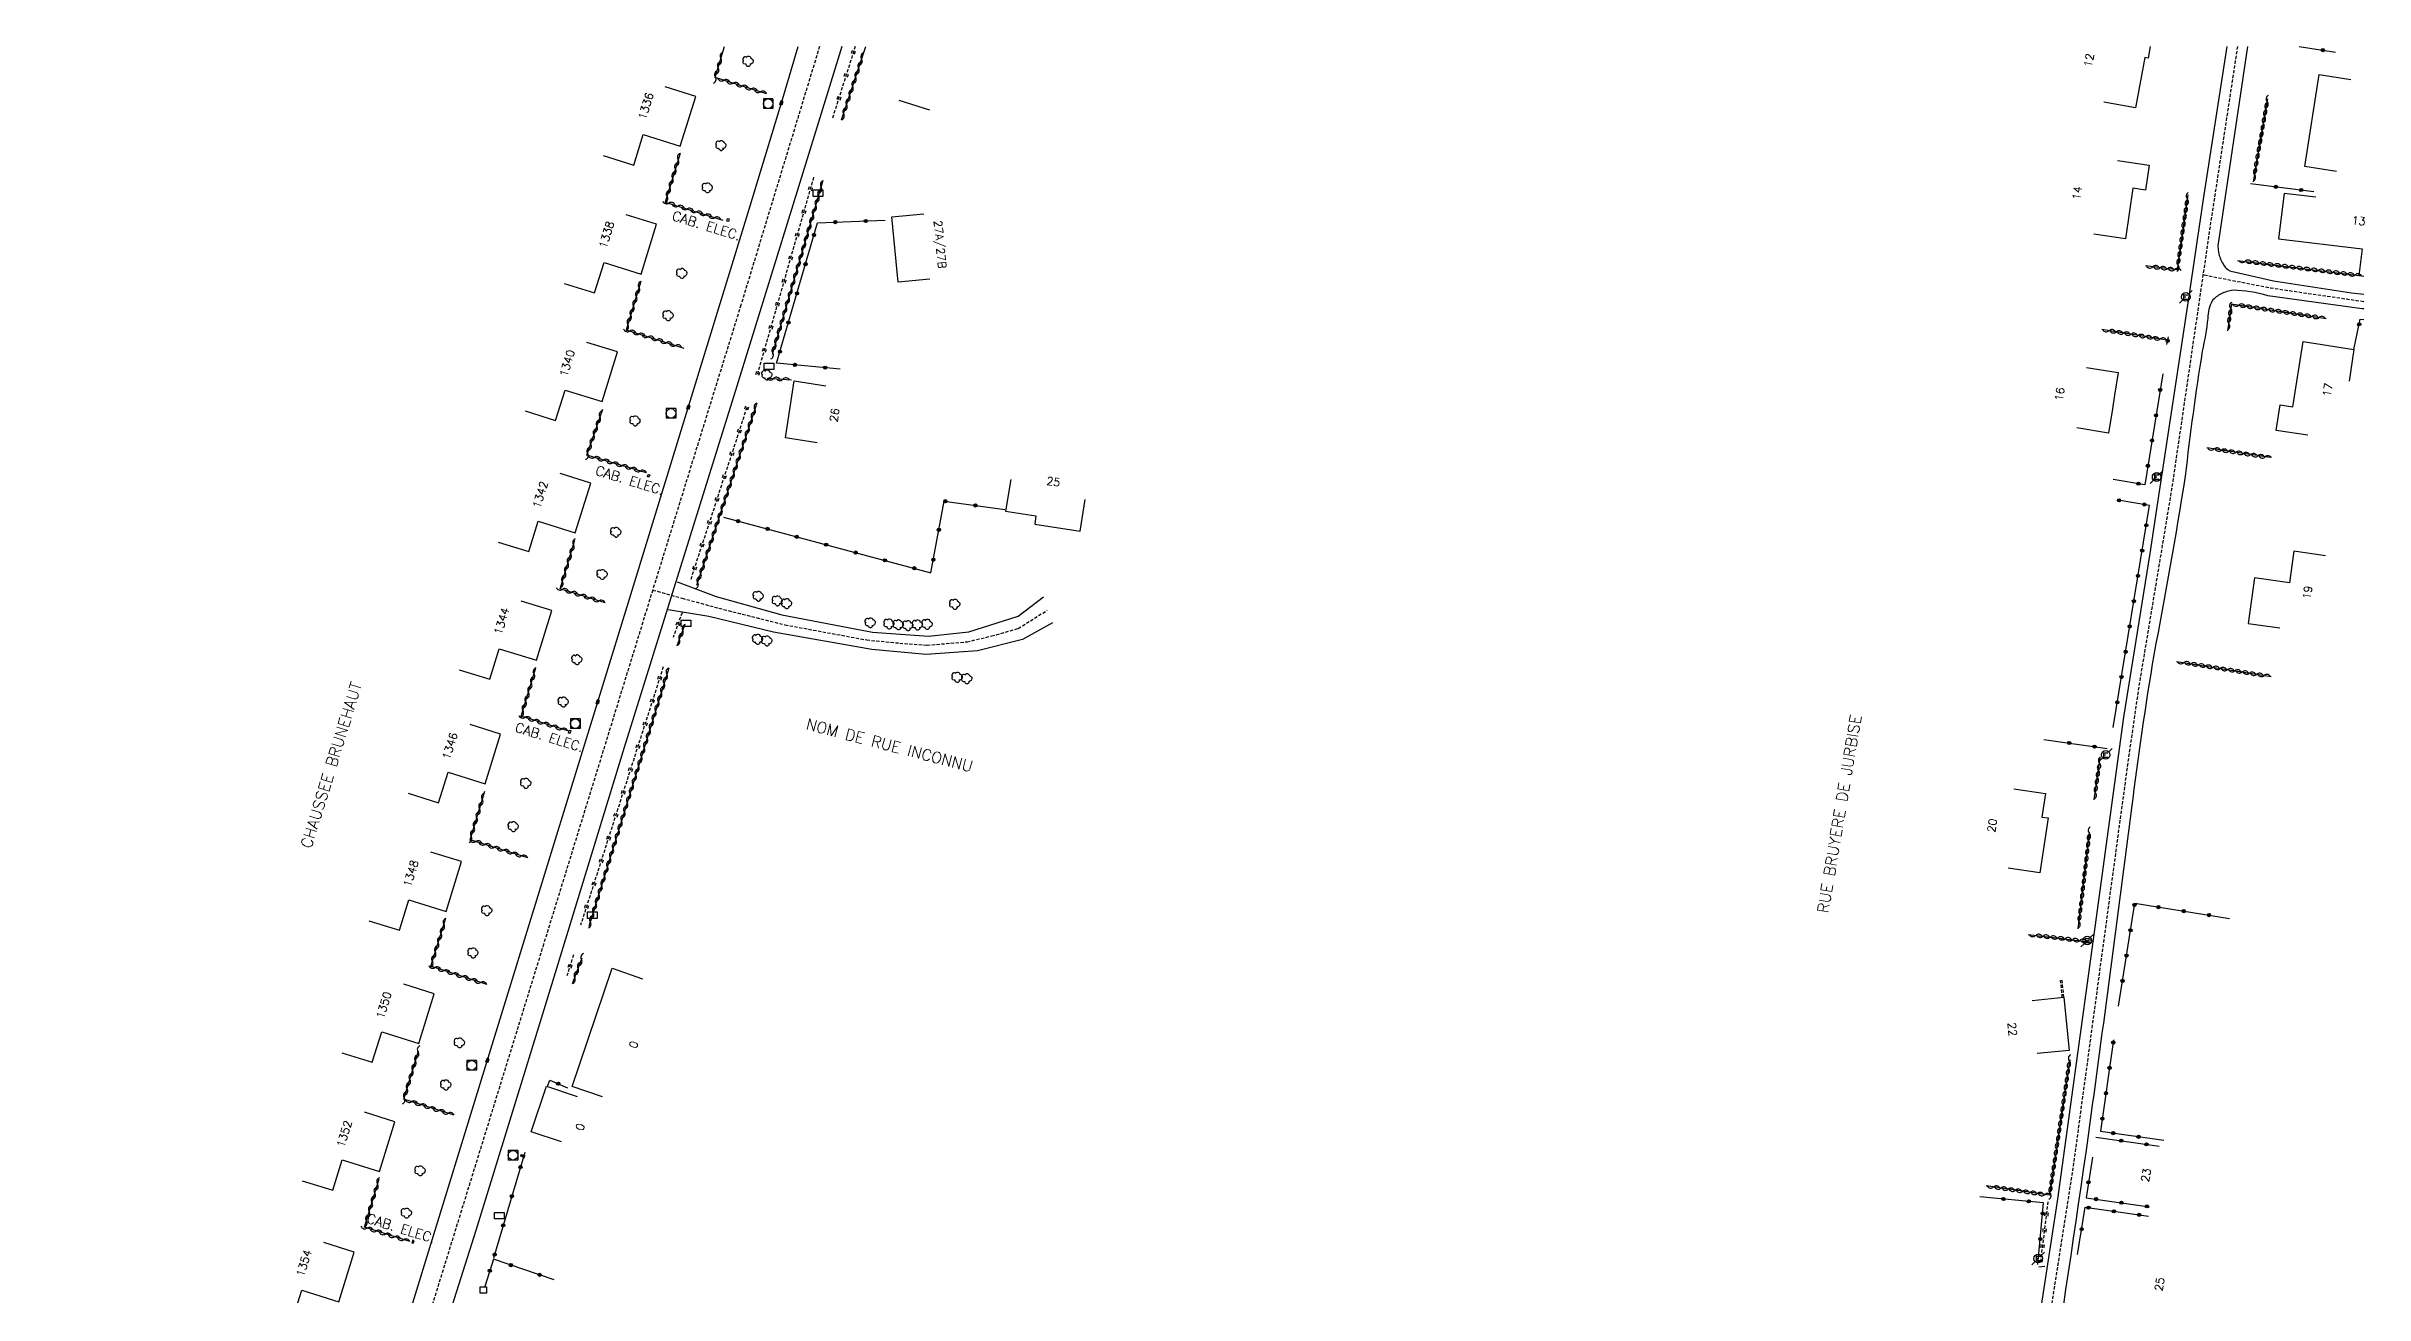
# Model space of a CAD drawing. Header units: millimetres. Extents: x 120176 to 121000, y 132000 to 133000.
# Drawn here: x 120638 to 121000.1, y 132805.1 to 133000 of the extents above; entities that cross this region are included whole.
import ezdxf
from ezdxf.enums import TextEntityAlignment as Align

# ---------------------------------------------------------------- set-up
doc = ezdxf.new("R2010")
doc.units = ezdxf.units.MM
doc.linetypes.add('DASHED', pattern=[0.75, 0.5, -0.25])
doc.layers.get('0').update_dxf_attribs({"linetype": 'CONTINUOUS'})
for name, color, linetype in [('W0001', 6, 'DASHED'), ('W0008', 7, 'CONTINUOUS'), ('W0100', 7, 'CONTINUOUS'), ('W0112', 1, 'DASHED'), ('W0220', 5, 'DASHED'), ('W0300', 7, 'CONTINUOUS'), ('W0310', 3, 'CONTINUOUS'), ('W0322', 7, 'CONTINUOUS'), ('W0400', 7, 'CONTINUOUS'), ('W0420', 7, 'CONTINUOUS'), ('W0471', 7, 'CONTINUOUS'), ('W0984', 7, 'CONTINUOUS'), ('W0989', 7, 'CONTINUOUS'), ('W0991', 7, 'CONTINUOUS'), ('W1471', 7, 'CONTINUOUS')]:
    doc.layers.add(name, color=color, linetype=linetype)
doc.styles.get("Standard").update_dxf_attribs({"font": 'romans.shx', "width": 0.85})

# ---------------------------------------------------------------- blocks, each defined once
blk = doc.blocks.new('t310o')
at = {"color": 0, "linetype": 'Continuous'}
for centre, start, end in [((-0.5, 0.38), 216.8699, 323.1304), ((0.5, -0.37), 36.8699, 143.1303)]:
    blk.add_arc(centre, 0.625, start, end, dxfattribs=at)
blk = doc.blocks.new('t220o')
at = {"color": 0, "linetype": 'Continuous'}
for p, q in [((-0.25, 0.25), (0.25, 0.25)), ((-0.25, -0.25), (0.25, -0.25))]:
    blk.add_line(p, q, dxfattribs=at)
blk = doc.blocks.new('t322o')
at = {"color": 0, "linetype": 'Continuous'}
for radius in [0.25, 0.15]:
    blk.add_circle((0, 0), radius, dxfattribs=at)
blk = doc.blocks.new('T300')
for p, q in [((-0.8, 0.51), (-0.86, 0.34)), ((-0.86, 0.34), (-0.86, 0.17)), ((-0.86, 0.17), (-0.74, 0.06)), ((-0.69, 0.63), (-0.8, 0.51)), ((-0.8, -0.06), (-0.74, 0.06)), ((-0.74, 0.06), (-0.69, 0.11)), ((-0.57, 0.69), (-0.69, 0.63)), ((-0.46, 0.69), (-0.57, 0.69)), ((-0.29, 0.63), (-0.46, 0.69)), ((-0.29, 0.63), (-0.17, 0.74)), ((-0.23, 0.57), (-0.29, 0.63)), ((-0.17, 0.74), (-0.06, 0.8)), ((-0.06, 0.8), (0.06, 0.8)), ((0.06, 0.8), (0.23, 0.74)), ((0.23, 0.74), (0.34, 0.63)), ((0.34, 0.63), (0.4, 0.51)), ((0.46, 0.46), (0.34, 0.46)), ((0.4, 0.51), (0.4, 0.46)), ((0.57, 0.4), (0.46, 0.46)), ((0.57, 0.4), (0.69, 0.29)), ((0.69, 0.29), (0.74, 0.17)), ((0.74, 0.06), (0.69, -0.17)), ((0.74, 0.17), (0.74, 0.06)), ((-0.8, -0.17), (-0.8, -0.06)), ((-0.8, -0.23), (-0.8, -0.17)), ((-0.74, -0.34), (-0.8, -0.23)), ((-0.69, -0.4), (-0.74, -0.34)), ((-0.51, -0.46), (-0.69, -0.4)), ((-0.4, -0.46), (-0.51, -0.46)), ((-0.4, -0.46), (-0.34, -0.46)), ((-0.34, -0.46), (-0.34, -0.4)), ((-0.34, -0.51), (-0.34, -0.46)), ((-0.29, -0.63), (-0.34, -0.51)), ((-0.17, -0.74), (-0.29, -0.63)), ((-0.06, -0.8), (-0.17, -0.74)), ((0.06, -0.8), (-0.06, -0.8)), ((0.17, -0.74), (0.06, -0.8)), ((0.23, -0.69), (0.17, -0.74)), ((0.29, -0.46), (0.23, -0.46)), ((0.29, -0.63), (0.23, -0.69)), ((0.46, -0.4), (0.29, -0.46)), ((0.34, -0.51), (0.29, -0.63)), ((0.34, -0.51), (0.34, -0.46)), ((0.57, -0.34), (0.46, -0.4)), ((0.63, -0.29), (0.57, -0.34)), ((0.69, -0.17), (0.63, -0.29))]:
    blk.add_line(p, q)
blk = doc.blocks.new('T420')
for p, q in [((0.75, 0.75), (-0.75, 0.75)), ((-0.75, 0.75), (-0.75, -0.75)), ((0.75, 0.75), (0.75, -0.75)), ((0.75, -0.75), (-0.75, -0.75))]:
    blk.add_line(p, q)
blk.add_ellipse((0, 0), major_axis=(-0.53, 0.53), ratio=1, start_param=3.926991, end_param=10.210176)
blk = doc.blocks.new('T400')
for p, q in [((-0.15, 0.3), (0.15, 0.3)), ((-0.15, -0.25), (-0.15, 0.3)), ((-0.15, 0.15), (0.15, 0.15)), ((-0.15, 0), (0.15, 0)), ((0.15, 0.3), (0.15, -0.25)), ((-0.15, -0.15), (0.15, -0.15)), ((-0.15, -0.25), (-0.15, -0.3)), ((-0.15, -0.3), (0.15, -0.3)), ((0.15, -0.3), (0.15, -0.25))]:
    blk.add_line(p, q)
blk = doc.blocks.new('t112o')
at = {"color": 0, "linetype": 'Continuous'}
for p, q in [((-0.5, 0.5), (0.5, 0.5)), ((-0.5, -0.5), (-0.5, 0.5)), ((0.5, 0.5), (0.5, -0.5)), ((0.5, -0.5), (-0.5, -0.5))]:
    blk.add_line(p, q, dxfattribs=at)
blk = doc.blocks.new('T471')
for p, q in [((-0.333334, 0.333334), (-0.333334, -0.333334)), ((-0.333334, 0.333334), (0.333334, 0.333334)), ((-0.333334, 0), (0, 0)), ((0.500001, 0.500001), (1.000002, 1.000002)), ((-0.500001, -0.500001), (-1.000002, -1.000002)), ((-0.333334, -0.333334), (0.333334, -0.333334))]:
    blk.add_line(p, q)
blk.add_ellipse((0, 0), major_axis=(0.471405, 0.471405), ratio=1, start_param=5.4977871438, end_param=11.780972451)
blk = doc.blocks.new('T1471')
at = {"color": 0, "linetype": 'Continuous', "flags": 128}
blk.add_lwpolyline([(-0.75, -0.5), (-0.75, 0.5), (0.75, 0.5), (0.75, -0.5), (-0.75, -0.5)], dxfattribs=at)

msp = doc.modelspace()

# ---------------------------------------------------------------- linework, layer by layer
at = {"layer": 'W0001'}
for points in [[(120758.79, 133000), (120746.5, 132959.61), (120732.72, 132915.1), (120715.69, 132859.81), (120696.2, 132796.71), (120674.12, 132725.41), (120656.13, 132666.23), (120647.66, 132637.64), (120639.25, 132606.59), (120628.87, 132570.9), (120611.6, 132514.92)], [(120732.72, 132915.1), (120737.33, 132913.82), (120743.08, 132912.26), (120753.39, 132909.66), (120766.16, 132907.31), (120771.31, 132906.81), (120775.58, 132906.48), (120781.84, 132907.01), (120785.68, 132907.92), (120789.83, 132909.11), (120794.36, 132911.95)]]:
    msp.add_lwpolyline(points, dxfattribs=at)
at = {"layer": 'W0001', "flags": 128}
for points in [[(120980.28, 133000), (120976.09, 132972.49), (120974.89, 132964.29), (120969.99, 132930.84), (120964.88, 132900.12), (120963.14, 132888.14), (120954.59, 132824.95), (120943.43, 132753.62), (120936.44, 132711.17), (120929.79, 132666.56), (120924.96, 132633.6), (120922.7, 132618.89), (120916.29, 132577.27), (120912.7, 132564.05), (120900.43, 132522.63), (120898.57, 132516.24), (120896.36, 132508.7), (120895.19, 132502), (120891.37, 132432.07), (120892.75, 132423.86), (120894.42, 132413.95), (120897.94, 132404.97)], [(121000, 132960.13), (120998.91, 132960.27), (120985.48, 132962.23), (120979.44, 132963.41), (120974.89, 132964.29)]]:
    msp.add_lwpolyline(points, dxfattribs=at)
at = {"layer": 'W0008'}
msp.add_line((120949.25, 132809.4), (120950.17, 132809.5), dxfattribs=at)
for points in [[(120608.88, 132515.78), (120616.78, 132540.07), (120624.86, 132567.58), (120635.47, 132604.12), (120639.87, 132622.69), (120643.76, 132636.24), (120655.79, 132675.56), (120669.4, 132720.29), (120674.32, 132736.31), (120676.04, 132741.37), (120693.81, 132799.02), (120699.81, 132818.52), (120708.08, 132845.44), (120728.51, 132911.86), (120740.63, 132951.2), (120747.6, 132973.89), (120752.99, 132991.72), (120755.43, 133000)], [(120762.27, 133000), (120759.05, 132989.53), (120753.75, 132972.35), (120745.86, 132946.94), (120728.27, 132890.51), (120715.94, 132850.22), (120705.11, 132815.07), (120699.7, 132798.02), (120681.66, 132739.17), (120680.24, 132735.51), (120672.81, 132710.27), (120661.34, 132673), (120653.03, 132645.09), (120646.23, 132618.73), (120643.44, 132609.69), (120634.48, 132579.65), (120626.18, 132551.45), (120614.33, 132514.06)], [(120736.57, 132916.4), (120742.63, 132914.08), (120752.92, 132911.22), (120767.04, 132908.52), (120775.81, 132907.9), (120782.1, 132908.58), (120789.79, 132911.04), (120793.76, 132914.03)], [(120795.18, 132909.98), (120790.48, 132907.35), (120783.46, 132905.59), (120775.44, 132905.03), (120766.93, 132905.8), (120751.61, 132908.51), (120741.49, 132910.97), (120735.13, 132912.02)]]:
    msp.add_lwpolyline(points, dxfattribs=at)
at = {"layer": 'W0008', "flags": 128}
msp.add_lwpolyline([(120917.67, 132599.13), (120926.5, 132654.47), (120928.33, 132667.21), (120934.25, 132708.02), (120943.3, 132762.75), (120948.64, 132796.61), (120952.23, 132819.98), (120957.72, 132860.14), (120962.55, 132895.26), (120966.63, 132920.79), (120967.86, 132928.79), (120972.68, 132960.64), (120974.95, 132976.13), (120978.67, 133000)], dxfattribs=at)
for points in [[(120981.87, 133000), (120977.22, 132968.84), (120977.34, 132967.83, 0.1086), (120978.02, 132966.06, 0.1998), (120979.28, 132964.88), (120985.93, 132963.41), (120998.07, 132961.52), (121000, 132961.28)], [(121000, 132958.99), (120999.74, 132959.02), (120985.03, 132961.05, 0.0619), (120979.59, 132961.93, 0.0862), (120977.73, 132961.34, 0.1198), (120976.31, 132960.24, 0.1254), (120975.64, 132957.51, -0.0224), (120974.79, 132952.42, 0.0123), (120972.12, 132932.9, -0.0083), (120967.21, 132904.99, 0.01), (120963.73, 132881.02, -0.0021), (120956.95, 132829.91, -0.0071), (120943.57, 132744.49, 0.0047), (120938.64, 132714.31, -0.0043), (120934.87, 132689.11, 0.0165), (120931.26, 132665.91, -0.0121), (120930.89, 132662.63), (120925.26, 132624.86, 0.2144), (120926.68, 132622.28, -0.0105), (120927.73, 132621.07)]]:
    msp.add_lwpolyline(points, format="xyb", dxfattribs=at)
at = {"layer": 'W0100'}
msp.add_line((120776.02, 132990.04), (120771.25, 132991.54), dxfattribs=at)
at = {"layer": 'W0100', "flags": 128}
for points in [[(120966.66, 133000), (120966.32, 132998.16), (120965.8, 132998.26), (120964.34, 132990.38), (120959.42, 132991.27)], [(120995.74, 132980.45), (120990.8, 132981.22), (120993.04, 132995.59), (120997.98, 132994.82)], [(120961.53, 132982.17), (120966.48, 132981.44), (120965.91, 132977.55), (120963.93, 132977.85), (120962.77, 132969.96), (120957.82, 132970.69)], [(120992.54, 132976.43), (120987.58, 132977.04), (120987.12, 132973.34), (120986.7, 132969.97), (120999.74, 132968.4), (120999.24, 132964.23), (121000, 132964.14)], [(120991.28, 132939.27), (120986.33, 132940.03), (120986.95, 132944.01), (120988.93, 132943.71), (120990.54, 132953.9), (120998.48, 132952.67), (120997.72, 132947.73)], [(120956.72, 132949.85), (120961.65, 132949.05), (120961.08, 132945.53), (120960.74, 132943.42), (120960.12, 132939.61), (120955.19, 132940.41)], [(120994.04, 132920.45), (120989.09, 132921.16), (120988.39, 132916.23), (120982.95, 132917.01), (120981.93, 132909.87), (120986.88, 132909.17)], [(120945.35, 132884.05), (120950.29, 132883.31), (120949.74, 132879.65), (120950.73, 132879.5), (120949.41, 132870.92), (120944.46, 132871.66)], [(120948.19, 132851), (120953.17, 132851.49), (120953.74, 132845.74), (120953.99, 132843.2), (120949.01, 132842.7)]]:
    msp.add_lwpolyline(points, dxfattribs=at)
at = {"layer": 'W0100'}
for points in [[(120724.99, 132982.95), (120729.77, 132981.47), (120731.24, 132986.22), (120737.04, 132984.41), (120739.46, 132992.18), (120734.68, 132993.67)], [(120718.88, 132962.98), (120723.65, 132961.5), (120725.13, 132966.25), (120730.93, 132964.44), (120733.34, 132972.21), (120728.57, 132973.7)], [(120744.3, 132972.72), (120744.42, 132973.11), (120744.66, 132973.06), (120744.54, 132972.67), (120744.3, 132972.72)], [(120776.03, 132963.64), (120771.05, 132963.17), (120770.1, 132973.36), (120775.08, 132973.83)], [(120712.78, 132943.06), (120717.55, 132941.58), (120719.03, 132946.33), (120724.83, 132944.53), (120727.24, 132952.3), (120722.46, 132953.78)], [(120758.43, 132938.11), (120753.48, 132938.86), (120754.84, 132947.75), (120759.79, 132947)], [(120708.58, 132922.57), (120713.35, 132921.09), (120714.83, 132925.84), (120720.63, 132924.03), (120723.04, 132931.8), (120718.27, 132933.29)], [(120731.9, 132932.77), (120732.03, 132933.16), (120732.26, 132933.11), (120732.13, 132932.71), (120731.9, 132932.77)], [(120788.65, 132932.38), (120787.86, 132927.44), (120792.57, 132926.69), (120792.41, 132925.4), (120799.51, 132924.31), (120800.27, 132929.25)], [(120702.49, 132902.66), (120707.27, 132901.17), (120708.74, 132905.92), (120714.55, 132904.12), (120716.96, 132911.89), (120712.18, 132913.37)], [(120694.5, 132883.37), (120699.28, 132881.89), (120700.75, 132886.64), (120706.55, 132884.83), (120708.97, 132892.6), (120704.19, 132894.09)], [(120719.82, 132892.72), (120719.58, 132892.77), (120719.68, 132893.2), (120719.92, 132893.14), (120719.82, 132892.72)], [(120688.4, 132863.46), (120693.17, 132861.98), (120694.65, 132866.73), (120700.45, 132864.92), (120702.86, 132872.69), (120698.09, 132874.18)], [(120684.14, 132842.83), (120688.92, 132841.35), (120690.39, 132846.1), (120696.2, 132844.29), (120698.61, 132852.06), (120693.83, 132853.55)], [(120724.86, 132835.97), (120720.13, 132837.58), (120726.41, 132856.02), (120731.14, 132854.4)], [(120718.49, 132828.9), (120713.76, 132830.51), (120716.16, 132837.61), (120720.9, 132836)], [(120677.99, 132822.84), (120682.77, 132821.35), (120684.24, 132826.1), (120690.05, 132824.3), (120692.46, 132832.07), (120687.68, 132833.55)], [(120671.64, 132802.47), (120676.42, 132800.99), (120677.89, 132805.74), (120683.69, 132803.94), (120686.11, 132811.7), (120681.33, 132813.19)], [(120695.27, 132813.55), (120695.11, 132813.16), (120695.32, 132813.08), (120695.47, 132813.47), (120695.27, 132813.55)]]:
    msp.add_lwpolyline(points, dxfattribs=at)
at = {"layer": 'W0112'}
for p, q in [((120952.66, 132854.1), (120952.9, 132854.12)), ((120952.92, 132851.47), (120952.66, 132854.1)), ((120953.17, 132851.49), (120952.9, 132854.12))]:
    msp.add_line(p, q, dxfattribs=at)
at = {"layer": 'W0220'}
for p, q in [((120764.36, 133000), (120760.74, 132988.57)), ((120757.85, 132979.55), (120749.08, 132948.81)), ((120738.71, 132916.79), (120747.47, 132943.63)), ((120737.31, 132911.55), (120735.91, 132907.7)), ((120734.38, 132903.1), (120721.45, 132862.74)), ((120720.34, 132858.12), (120719.32, 132854.87)), ((120949.54, 132810.15), (120950.73, 132819.63)), ((120950.19, 132817.38), (120950.22, 132817.63)), ((120950.22, 132817.63), (120950.25, 132817.88)), ((120950.69, 132817.32), (120950.72, 132817.57)), ((120950.72, 132817.57), (120950.75, 132817.81)), ((120949.88, 132814.9), (120949.91, 132815.15)), ((120949.91, 132815.15), (120949.94, 132815.4)), ((120950.38, 132814.84), (120950.41, 132815.09)), ((120950.41, 132815.09), (120950.44, 132815.33)), ((120949.29, 132810.19), (120949.32, 132810.43)), ((120949.57, 132812.42), (120949.6, 132812.67)), ((120949.6, 132812.67), (120949.63, 132812.91)), ((120949.79, 132810.12), (120949.82, 132810.37)), ((120950.07, 132812.36), (120950.1, 132812.6)), ((120950.1, 132812.6), (120950.13, 132812.85))]:
    msp.add_line(p, q, dxfattribs=at)
at = {"layer": 'W0310'}
for p, q in [((120762.24, 132988.53), (120766, 133000)), ((120984.98, 132991.79), (120982.73, 132978.84)), ((120759.31, 132979.03), (120751.38, 132951.88)), ((120980.31, 132966.58), (120999.24, 132964.23)), ((120979.33, 132959.77), (120978.74, 132955.59)), ((120979.33, 132959.77), (120994.15, 132957.48)), ((120968.95, 132954.19), (120959.08, 132955.79)), ((120750.58, 132948.17), (120754.43, 132947.92)), ((120748.97, 132944.28), (120739.58, 132915.79)), ((120985.37, 132935.78), (120975.49, 132937.3)), ((120736.52, 132906.43), (120737.81, 132909.76)), ((120970.75, 132903.94), (120985.56, 132901.57)), ((120735.23, 132902.92), (120722.74, 132862.53)), ((120957.91, 132882.34), (120958.85, 132888.86)), ((120955.4, 132862.19), (120957.15, 132877.11)), ((120947.61, 132861.3), (120957.55, 132860.13)), ((120720.18, 132853.67), (120721.68, 132857.65))]:
    msp.add_line(p, q, dxfattribs=at)
for points in [[(120750.51, 132992.6), (120742.49, 132995.14), (120743.96, 133000)], [(120736.99, 132983.27), (120734.69, 132975.69), (120743.69, 132972.85)], [(120730.87, 132963.3), (120728.58, 132955.72), (120737.58, 132952.88)], [(120731.76, 132933.4), (120722.46, 132936.17), (120724.91, 132943.35)], [(120725.28, 132913.1), (120718.28, 132915.31), (120720.57, 132922.89)], [(120719.45, 132893.1), (120712.2, 132895.4), (120714.49, 132902.97)], [(120713.2, 132873.27), (120704.2, 132876.11), (120706.49, 132883.68)], [(120706.79, 132853.5), (120698.06, 132856.36), (120700.43, 132863.87)], [(120701.73, 132833.08), (120693.85, 132835.57), (120696.14, 132843.14)], [(120694.79, 132813.34), (120687.7, 132815.58), (120689.99, 132823.15)]]:
    msp.add_lwpolyline(points, dxfattribs=at)
at = {"layer": 'W0310', "flags": 128}
for points in [[(120972.53, 132976.83), (120970.85, 132965.11), (120965.9, 132965.72)], [(120954.07, 132841.71), (120950.92, 132820.58), (120941.03, 132822.05)]]:
    msp.add_lwpolyline(points, dxfattribs=at)
at = {"layer": 'W0322'}
for p, q in [((120989.9, 133000), (120995.59, 132999.11)), ((120982.3, 132978.56), (120992.23, 132977.33)), ((120969.25, 132953.42), (120969.49, 132954.65)), ((120950.04, 132891.78), (120959.94, 132890.35)), ((120958.16, 132829.66), (120968.06, 132828.25)), ((120712.74, 132827.27), (120707.87, 132810.76))]:
    msp.add_line(p, q, dxfattribs=at)
for points in [[(120762.03, 132949.61), (120752.07, 132950.52), (120758.49, 132972.46), (120769.02, 132972.84)], [(120743.77, 132926.48), (120776.19, 132917.8), (120778.26, 132929), (120787.72, 132927.66)], [(120716.3, 132837.64), (120716.67, 132838.55), (120719.44, 132837.37)], [(120717.32, 132807.39), (120707.85, 132810.59), (120706.48, 132806.33)]]:
    msp.add_lwpolyline(points, dxfattribs=at)
at = {"layer": 'W0322', "flags": 128}
for points in [[(120998.48, 132952.67), (120999.47, 132957.42), (121000, 132957.34)], [(120968.61, 132948.86), (120965.81, 132931.54), (120960.87, 132932.34)], [(120960.86, 132893.62), (120966.55, 132928.32), (120961.62, 132929.12)], [(120961.7, 132850.11), (120964.24, 132866.17), (120979.06, 132863.82)], [(120960.93, 132844.86), (120958.89, 132830.57), (120968.79, 132829.16)], [(120957.61, 132826.55), (120956.64, 132820.2), (120966.54, 132818.79)], [(120949.12, 132809.77), (120950, 132819.42), (120940.04, 132820.33)], [(120955.3, 132811.33), (120956.49, 132818.72), (120966.39, 132817.31)]]:
    msp.add_lwpolyline(points, dxfattribs=at)

# ---------------------------------------------------------------- block references
at = {"layer": 'W0112'}
msp.add_blockref('t112o', (120706.28, 132805.8), dxfattribs=at)
at = {"layer": 'W0220'}
for p, rotation in [((120764.05, 132999.03), 252.4390002523139), ((120764.05, 132999.03), 252.4390002523139), ((120764.05, 132999.03), 252.4390002523139), ((120762.92, 132995.45), 252.4390002523139), ((120762.92, 132995.45), 252.4390002523139), ((120761.79, 132991.88), 252.4390002523139), ((120757.34, 132977.75), 254.0775826743573), ((120756.31, 132974.14), 254.0775826743573), ((120756.31, 132974.14), 254.0775826743573), ((120756.31, 132974.14), 254.0775826743573), ((120756.31, 132974.14), 254.0775826743573), ((120756.31, 132974.14), 254.0775826743573), ((120756.31, 132974.14), 254.0775826743573), ((120755.28, 132970.54), 254.0775826743573), ((120755.28, 132970.54), 254.0775826743573), ((120755.28, 132970.54), 254.0775826743573), ((120755.28, 132970.54), 254.0775826743573), ((120755.28, 132970.54), 254.0775826743573), ((120754.25, 132966.93), 254.0775826743573), ((120754.25, 132966.93), 254.0775826743573), ((120754.25, 132966.93), 254.0775826743573), ((120754.25, 132966.93), 254.0775826743573), ((120753.22, 132963.32), 254.0775826743573), ((120753.22, 132963.32), 254.0775826743573), ((120753.22, 132963.32), 254.0775826743573), ((120752.19, 132959.72), 254.0775826743573), ((120752.19, 132959.72), 254.0775826743573), ((120751.16, 132956.11), 254.0775826743573), ((120750.13, 132952.51), 254.0775826743573), ((120749.1, 132948.9), 254.0775826743573), ((120747.44, 132943.53), 71.9219428729376), ((120746.27, 132939.96), 71.9219428729376), ((120745.11, 132936.4), 71.9219428729376), ((120745.11, 132936.4), 71.9219428729376), ((120743.95, 132932.83), 71.9219428729376), ((120743.95, 132932.83), 71.9219428729376), ((120743.95, 132932.83), 71.9219428729376), ((120742.78, 132929.27), 71.9219428729376), ((120742.78, 132929.27), 71.9219428729376), ((120742.78, 132929.27), 71.9219428729376), ((120742.78, 132929.27), 71.9219428729376), ((120741.62, 132925.7), 71.9219428729376), ((120741.62, 132925.7), 71.9219428729376), ((120741.62, 132925.7), 71.9219428729376), ((120741.62, 132925.7), 71.9219428729376), ((120741.62, 132925.7), 71.9219428729376), ((120740.46, 132922.14), 71.9219428729376), ((120740.46, 132922.14), 71.9219428729376), ((120740.46, 132922.14), 71.9219428729376), ((120740.46, 132922.14), 71.9219428729376), ((120740.46, 132922.14), 71.9219428729376), ((120740.46, 132922.14), 71.9219428729376), ((120739.29, 132918.57), 71.9219428729376), ((120736.67, 132909.78), 249.9895627101444), ((120733.81, 132901.31), 252.2272948018574), ((120732.66, 132897.74), 252.2272948018574), ((120732.66, 132897.74), 252.2272948018574), ((120732.66, 132897.74), 252.2272948018574), ((120732.66, 132897.74), 252.2272948018574), ((120732.66, 132897.74), 252.2272948018574), ((120732.66, 132897.74), 252.2272948018574), ((120731.52, 132894.17), 252.2272948018574), ((120731.52, 132894.17), 252.2272948018574), ((120731.52, 132894.17), 252.2272948018574), ((120731.52, 132894.17), 252.2272948018574), ((120731.52, 132894.17), 252.2272948018574), ((120730.38, 132890.6), 252.2272948018574), ((120730.38, 132890.6), 252.2272948018574), ((120730.38, 132890.6), 252.2272948018574), ((120730.38, 132890.6), 252.2272948018574), ((120729.23, 132887.03), 252.2272948018574), ((120729.23, 132887.03), 252.2272948018574), ((120729.23, 132887.03), 252.2272948018574), ((120728.09, 132883.46), 252.2272948018574), ((120728.09, 132883.46), 252.2272948018574), ((120726.94, 132879.89), 252.2272948018574), ((120725.8, 132876.32), 252.2272948018574), ((120724.65, 132872.74), 252.2272948018574), ((120723.51, 132869.17), 252.2272948018574), ((120722.36, 132865.6), 252.2272948018574), ((120719.78, 132856.33), 252.5827879281999)]:
    msp.add_blockref('t220o', p, dxfattribs=dict(at, rotation=rotation))
at = {"layer": 'W0300'}
for p in [(120747.66, 132997.67), (120743.42, 132984.51), (120741.29, 132977.91), (120737.31, 132964.54), (120735.17, 132957.94), (120750.6, 132948.67), (120730, 132941.51), (120727.01, 132924.12), (120724.87, 132917.53), (120749.25, 132914.13), (120752.23, 132913.4), (120753.67, 132912.96), (120779.94, 132912.86), (120749.14, 132907.39), (120750.59, 132907.15), (120766.74, 132909.98), (120769.67, 132909.79), (120771.12, 132909.67), (120772.62, 132909.53), (120774.1, 132909.63), (120775.62, 132909.73), (120720.92, 132904.21), (120780.32, 132901.46), (120781.82, 132901.24), (120718.79, 132897.61), (120712.93, 132884.92), (120710.98, 132878.15), (120706.83, 132865.02), (120704.69, 132858.42), (120702.57, 132844.38), (120700.44, 132837.79), (120696.42, 132824.39), (120694.29, 132817.79)]:
    msp.add_blockref('T300', p, dxfattribs=at)
at = {"layer": 'W0310'}
for p, rotation in [((120743.38, 132998.09), 73.16400917719253), ((120765.35, 132998.03), 71.85706110216879), ((120742.51, 132995.22), 73.16400917719253), ((120742.95, 132996.65), 73.16400917719253), ((120743.84, 132994.71), 162.439000252314), ((120745.27, 132994.26), 162.439000252314), ((120746.7, 132993.81), 162.439000252314), ((120763.95, 132993.76), 71.85706110216879), ((120764.42, 132995.18), 71.85706110216879), ((120764.89, 132996.61), 71.85706110216879), ((120748.13, 132993.35), 162.439000252314), ((120749.56, 132992.9), 162.439000252314), ((120762.55, 132989.48), 71.85706110216879), ((120763.02, 132990.91), 71.85706110216879), ((120763.49, 132992.33), 71.85706110216879), ((120984.71, 132990.22), 260.1158857569574), ((120984.91, 132991.36), 260.1158857569574), ((120984.12, 132986.81), 260.1158857569574), ((120984.31, 132987.95), 260.1158857569574), ((120984.51, 132989.08), 260.1158857569574), ((120736.7, 132982.31), 253.1640091771925), ((120983.32, 132982.26), 260.1158857569574), ((120983.52, 132983.4), 260.1158857569574), ((120983.72, 132984.53), 260.1158857569574), ((120983.92, 132985.67), 260.1158857569574), ((120735.83, 132979.44), 253.1640091771925), ((120736.26, 132980.87), 253.1640091771925), ((120982.93, 132979.98), 260.1158857569574), ((120983.12, 132981.12), 260.1158857569574), ((120735.26, 132975.52), 342.4367237815084), ((120734.96, 132976.57), 253.1640091771925), ((120735.39, 132978), 253.1640091771925), ((120758.19, 132975.19), 253.7135524401493), ((120758.61, 132976.63), 253.7135524401493), ((120759.03, 132978.07), 253.7135524401493), ((120972.28, 132975.03), 261.8398528108273), ((120972.44, 132976.17), 261.8398528108273), ((120736.69, 132975.06), 342.4367237815084), ((120738.12, 132974.61), 342.4367237815084), ((120739.55, 132974.16), 342.4367237815084), ((120740.98, 132973.7), 342.4367237815084), ((120742.41, 132973.25), 342.4367237815084), ((120757.35, 132972.31), 253.7135524401493), ((120757.77, 132973.75), 253.7135524401493), ((120971.78, 132971.6), 261.8398528108273), ((120971.95, 132972.74), 261.8398528108273), ((120972.11, 132973.89), 261.8398528108273), ((120756.09, 132967.99), 253.7135524401493), ((120756.51, 132969.43), 253.7135524401493), ((120756.93, 132970.87), 253.7135524401493), ((120971.29, 132968.17), 261.8398528108273), ((120971.46, 132969.31), 261.8398528108273), ((120971.62, 132970.46), 261.8398528108273), ((120755.25, 132965.11), 253.7135524401493), ((120755.67, 132966.55), 253.7135524401493), ((120967.05, 132965.58), 172.9711042779286), ((120968.19, 132965.43), 172.9711042779286), ((120969.34, 132965.29), 172.9711042779286), ((120970.49, 132965.15), 172.9711042779286), ((120970.97, 132965.88), 261.8398528108273), ((120971.13, 132967.03), 261.8398528108273), ((120981.46, 132966.44), 352.9207667110669), ((120982.6, 132966.3), 352.9207667110669), ((120983.75, 132966.15), 352.9207667110669), ((120984.9, 132966.01), 352.9207667110669), ((120986.04, 132965.87), 352.9207667110669), ((120987.19, 132965.73), 352.9207667110669), ((120988.33, 132965.58), 352.9207667110669), ((120989.48, 132965.44), 352.9207667110669), ((120990.63, 132965.3), 352.9207667110669), ((120991.77, 132965.16), 352.9207667110669), ((120992.92, 132965.02), 352.9207667110669), ((120994.07, 132964.87), 352.9207667110669), ((120730.15, 132960.9), 253.1640091771925), ((120730.58, 132962.34), 253.1640091771925), ((120753.99, 132960.79), 253.7135524401493), ((120754.4, 132962.23), 253.7135524401493), ((120754.83, 132963.67), 253.7135524401493), ((120995.21, 132964.73), 352.9207667110669), ((120996.36, 132964.59), 352.9207667110669), ((120997.5, 132964.45), 352.9207667110669), ((120998.65, 132964.3), 352.9207667110669), ((120729.28, 132958.03), 253.1640091771925), ((120729.71, 132959.47), 253.1640091771925), ((120753.14, 132957.91), 253.7135524401493), ((120753.56, 132959.35), 253.7135524401493), ((120979.06, 132957.88), 261.9308323800952), ((120979.23, 132959.03), 261.9308323800952), ((120980.47, 132959.59), 351.2208474957452), ((120981.61, 132959.42), 351.2208474957452), ((120982.75, 132959.24), 351.2208474957452), ((120983.9, 132959.06), 351.2208474957452), ((120985.04, 132958.89), 351.2208474957452), ((120986.18, 132958.71), 351.2208474957452), ((120987.32, 132958.53), 351.2208474957452), ((120988.46, 132958.36), 351.2208474957452), ((120989.6, 132958.18), 351.2208474957452), ((120990.75, 132958.01), 351.2208474957452), ((120991.89, 132957.83), 351.2208474957452), ((120993.03, 132957.65), 351.2208474957452), ((120729.14, 132955.55), 342.4367237815084), ((120728.84, 132956.6), 253.1640091771925), ((120730.57, 132955.09), 342.4367237815084), ((120732, 132954.64), 342.4367237815084), ((120733.43, 132954.19), 342.4367237815084), ((120734.86, 132953.73), 342.4367237815084), ((120751.88, 132953.59), 253.7135524401493), ((120752.3, 132955.03), 253.7135524401493), ((120752.72, 132956.47), 253.7135524401493), ((120960.22, 132955.6), 170.7924738961083), ((120961.36, 132955.42), 170.7924738961083), ((120962.5, 132955.23), 170.7924738961083), ((120963.64, 132955.05), 170.7924738961083), ((120964.78, 132954.86), 170.7924738961083), ((120965.92, 132954.68), 170.7924738961083), ((120967.06, 132954.49), 170.7924738961083), ((120968.2, 132954.31), 170.7924738961083), ((120978.9, 132956.74), 261.9308323800952), ((120736.29, 132953.28), 342.4367237815084), ((120751.46, 132952.15), 253.7135524401493), ((120751.58, 132948.11), 356.2056605068385), ((120753.07, 132948.01), 356.2056605068385), ((120748.66, 132943.33), 251.7570803484053), ((120723.53, 132939.29), 71.2140653413746), ((120724.01, 132940.71), 71.2140653413746), ((120724.49, 132942.13), 71.2140653413746), ((120747.25, 132939.06), 251.7570803484053), ((120747.72, 132940.48), 251.7570803484053), ((120748.19, 132941.91), 251.7570803484053), ((120722.56, 132936.45), 71.2140653413746), ((120723.04, 132937.87), 71.2140653413746), ((120723.61, 132935.82), 163.4598628807706), ((120746.31, 132936.21), 251.7570803484053), ((120746.78, 132937.63), 251.7570803484053), ((120976.63, 132937.13), 171.2206004476784), ((120977.77, 132936.95), 171.2206004476784), ((120978.91, 132936.78), 171.2206004476784), ((120980.05, 132936.6), 171.2206004476784), ((120981.2, 132936.42), 171.2206004476784), ((120982.34, 132936.25), 171.2206004476784), ((120983.48, 132936.07), 171.2206004476784), ((120984.62, 132935.89), 171.2206004476784), ((120725.05, 132935.4), 163.4598628807706), ((120726.49, 132934.97), 163.4598628807706), ((120727.93, 132934.54), 163.4598628807706), ((120729.36, 132934.12), 163.4598628807706), ((120730.8, 132933.69), 163.4598628807706), ((120744.9, 132931.93), 251.7570803484053), ((120745.37, 132933.36), 251.7570803484053), ((120745.84, 132934.79), 251.7570803484053), ((120743.96, 132929.09), 251.7570803484053), ((120744.43, 132930.51), 251.7570803484053), ((120742.55, 132924.81), 251.7570803484053), ((120743.02, 132926.24), 251.7570803484053), ((120743.49, 132927.66), 251.7570803484053), ((120719.92, 132920.73), 73.16400917719253), ((120720.35, 132922.16), 73.16400917719253), ((120741.62, 132921.96), 251.7570803484053), ((120742.09, 132923.39), 251.7570803484053), ((120719.05, 132917.86), 73.16400917719253), ((120719.48, 132919.29), 73.16400917719253), ((120740.21, 132917.69), 251.7570803484053), ((120740.68, 132919.11), 251.7570803484053), ((120741.15, 132920.54), 251.7570803484053), ((120718.61, 132915.21), 162.4384110096944), ((120718.61, 132916.42), 73.16400917719253), ((120720.04, 132914.76), 162.4384110096944), ((120721.47, 132914.3), 162.4384110096944), ((120739.74, 132916.27), 251.7570803484053), ((120722.9, 132913.85), 162.4384110096944), ((120724.33, 132913.4), 162.4384110096944), ((120736.88, 132907.36), 68.78282924884431), ((120737.42, 132908.76), 68.78282924884431), ((120971.89, 132903.75), 350.9142039111419), ((120973.03, 132903.57), 350.9142039111419), ((120974.17, 132903.39), 350.9142039111419), ((120975.31, 132903.21), 350.9142039111419), ((120713.32, 132899.12), 73.16400917719253), ((120713.76, 132900.56), 73.16400917719253), ((120714.19, 132901.99), 73.16400917719253), ((120734.05, 132899.1), 252.8135896162491), ((120734.49, 132900.53), 252.8135896162491), ((120734.93, 132901.96), 252.8135896162491), ((120976.45, 132903.02), 350.9142039111419), ((120977.59, 132902.84), 350.9142039111419), ((120978.73, 132902.66), 350.9142039111419), ((120979.87, 132902.48), 350.9142039111419), ((120981.01, 132902.29), 350.9142039111419), ((120982.15, 132902.11), 350.9142039111419), ((120983.29, 132901.93), 350.9142039111419), ((120984.43, 132901.75), 350.9142039111419), ((120712.45, 132896.25), 73.16400917719253), ((120712.89, 132897.69), 73.16400917719253), ((120733.16, 132896.23), 252.8135896162491), ((120733.6, 132897.66), 252.8135896162491), ((120712.78, 132895.21), 162.4339385722607), ((120714.21, 132894.76), 162.4339385722607), ((120715.64, 132894.31), 162.4339385722607), ((120717.07, 132893.86), 162.4339385722607), ((120718.5, 132893.4), 162.4339385722607), ((120731.83, 132891.93), 252.8135896162491), ((120732.27, 132893.36), 252.8135896162491), ((120732.72, 132894.8), 252.8135896162491), ((120730.95, 132889.06), 252.8135896162491), ((120731.39, 132890.5), 252.8135896162491), ((120958.74, 132888.06), 81.75698492024084), ((120729.62, 132884.76), 252.8135896162491), ((120730.06, 132886.2), 252.8135896162491), ((120730.5, 132887.63), 252.8135896162491), ((120958.24, 132884.63), 81.75698492024084), ((120958.41, 132885.77), 81.75698492024084), ((120958.57, 132886.91), 81.75698492024084), ((120705.67, 132880.96), 73.16400917719253), ((120706.1, 132882.39), 73.16400917719253), ((120728.73, 132881.9), 252.8135896162491), ((120729.17, 132883.33), 252.8135896162491), ((120958.07, 132883.48), 81.75698492024084), ((120704.8, 132878.09), 73.16400917719253), ((120705.24, 132879.52), 73.16400917719253), ((120727.4, 132877.6), 252.8135896162491), ((120727.84, 132879.03), 252.8135896162491), ((120728.29, 132880.46), 252.8135896162491), ((120704.37, 132876.65), 73.16400917719253), ((120705.1, 132875.83), 162.4367237815083), ((120706.53, 132875.38), 162.4367237815083), ((120707.96, 132874.93), 162.4367237815083), ((120709.39, 132874.47), 162.4367237815083), ((120726.51, 132874.73), 252.8135896162491), ((120726.96, 132876.17), 252.8135896162491), ((120956.75, 132873.66), 83.3113323593105), ((120956.88, 132874.81), 83.3113323593105), ((120957.02, 132875.95), 83.3113323593105), ((120957.15, 132877.1), 83.3113323593105), ((120710.82, 132874.02), 162.4367237815083), ((120712.25, 132873.57), 162.4367237815083), ((120725.18, 132870.43), 252.8135896162491), ((120725.63, 132871.87), 252.8135896162491), ((120726.07, 132873.3), 252.8135896162491), ((120956.34, 132870.22), 83.3113323593105), ((120956.48, 132871.36), 83.3113323593105), ((120956.61, 132872.51), 83.3113323593105), ((120724.3, 132867.57), 252.8135896162491), ((120724.74, 132869), 252.8135896162491), ((120955.94, 132866.78), 83.3113323593105), ((120956.07, 132867.92), 83.3113323593105), ((120956.21, 132869.07), 83.3113323593105), ((120700.11, 132862.86), 72.5240569686092), ((120722.97, 132863.27), 252.8135896162491), ((120723.41, 132864.7), 252.8135896162491), ((120723.85, 132866.14), 252.8135896162491), ((120955.54, 132863.33), 83.3113323593105), ((120955.67, 132864.48), 83.3113323593105), ((120955.8, 132865.63), 83.3113323593105), ((120699.21, 132860), 72.5240569686092), ((120699.66, 132861.43), 72.5240569686092), ((120948.76, 132861.16), 353.3115522428063), ((120949.91, 132861.03), 353.3115522428063), ((120951.05, 132860.9), 353.3115522428063), ((120952.2, 132860.76), 353.3115522428063), ((120953.35, 132860.63), 353.3115522428063), ((120954.5, 132860.49), 353.3115522428063), ((120955.64, 132860.36), 353.3115522428063), ((120956.79, 132860.22), 353.3115522428063), ((120698.71, 132856.14), 161.8806846753409), ((120698.3, 132857.14), 72.5240569686092), ((120698.76, 132858.57), 72.5240569686092), ((120721.06, 132856.01), 69.4850184209151), ((120721.59, 132857.41), 69.4850184209151), ((120700.14, 132855.68), 161.8806846753409), ((120701.56, 132855.21), 161.8806846753409), ((120702.99, 132854.75), 161.8806846753409), ((120704.41, 132854.28), 161.8806846753409), ((120705.84, 132853.81), 161.8806846753409), ((120720.54, 132854.6), 69.4850184209151), ((120695.65, 132841.53), 73.16400917719253), ((120696.08, 132842.97), 73.16400917719253), ((120954.04, 132841.53), 261.533550074516), ((120694.78, 132838.66), 73.16400917719253), ((120695.21, 132840.1), 73.16400917719253), ((120953.53, 132838.1), 261.533550074516), ((120953.7, 132839.24), 261.533550074516), ((120953.87, 132840.39), 261.533550074516), ((120693.91, 132835.79), 73.16400917719253), ((120694.35, 132837.23), 73.16400917719253), ((120695.06, 132835.19), 162.439000252314), ((120696.49, 132834.74), 162.439000252314), ((120697.92, 132834.28), 162.439000252314), ((120953.02, 132834.67), 261.533550074516), ((120953.19, 132835.82), 261.533550074516), ((120953.36, 132836.96), 261.533550074516), ((120699.35, 132833.83), 162.439000252314), ((120700.78, 132833.38), 162.439000252314), ((120952.34, 132830.11), 261.533550074516), ((120952.51, 132831.25), 261.533550074516), ((120952.68, 132832.39), 261.533550074516), ((120952.85, 132833.53), 261.533550074516), ((120951.83, 132826.68), 261.533550074516), ((120952, 132827.82), 261.533550074516), ((120952.17, 132828.96), 261.533550074516), ((120951.32, 132823.25), 261.533550074516), ((120951.49, 132824.39), 261.533550074516), ((120951.66, 132825.54), 261.533550074516), ((120688.87, 132819.47), 73.16400917719253), ((120689.31, 132820.91), 73.16400917719253), ((120689.74, 132822.34), 73.16400917719253), ((120942.17, 132821.88), 171.5335457817531), ((120943.32, 132821.71), 171.5335457817531), ((120944.46, 132821.54), 171.5335457817531), ((120945.6, 132821.37), 171.5335457817531), ((120946.74, 132821.2), 171.5335457817531), ((120947.89, 132821.03), 171.5335457817531), ((120949.03, 132820.86), 171.5335457817531), ((120950.17, 132820.69), 171.5335457817531), ((120950.98, 132820.97), 261.533550074516), ((120951.15, 132822.11), 261.533550074516), ((120688, 132816.6), 73.16400917719253), ((120688.44, 132818.03), 73.16400917719253), ((120688.11, 132815.45), 162.4350365518104), ((120689.54, 132815), 162.4350365518104), ((120690.97, 132814.54), 162.4350365518104), ((120692.4, 132814.09), 162.4350365518104), ((120693.83, 132813.64), 162.4350365518104)]:
    msp.add_blockref('t310o', p, dxfattribs=dict(at, rotation=rotation))
at = {"layer": 'W0322'}
for p, rotation in [((120993.61, 132999.42), 351.1110441074856), ((120986.27, 132978.07), 352.9225983533533), ((120990.24, 132977.57), 352.9225983533533), ((120761.26, 132972.56), 2.055369192925852), ((120766, 132972.73), 2.055369192925852), ((120757.93, 132970.56), 73.69936911534288), ((120756.6, 132966), 73.69936911534288), ((120755.27, 132961.44), 73.69936911534288), ((120753.93, 132956.88), 73.69936911534288), ((120969.37, 132954.03), 260.8203207588122), ((120999.3, 132956.59), 78.26873836610666), ((120752.6, 132952.32), 73.69936911534288), ((120754.94, 132950.26), 174.796295435684), ((120759.67, 132949.83), 174.796295435684), ((120968.2, 132946.34), 260.8203207588122), ((120967.56, 132942.39), 260.8203207588122), ((120966.92, 132938.45), 260.8203207588122), ((120966.29, 132934.5), 260.8203207588122), ((120778.44, 132928.97), 351.9512851958434), ((120961.78, 132929.1), 170.7920000032483), ((120964.82, 132931.7), 170.7920000032483), ((120746.07, 132925.86), 345.0248434818698), ((120783.14, 132928.31), 351.9512851958434), ((120965.73, 132928.46), 170.7920000032483), ((120966.04, 132925.2), 80.68747131875826), ((120750.66, 132924.64), 345.0248434818698), ((120755.24, 132923.41), 345.0248434818698), ((120759.83, 132922.18), 345.0248434818698), ((120777.43, 132924.51), 79.54874916033755), ((120764.42, 132920.95), 345.0248434818698), ((120769.01, 132919.73), 345.0248434818698), ((120773.6, 132918.5), 345.0248434818698), ((120776.57, 132919.84), 79.54874916033755), ((120965.4, 132921.25), 80.68747131875826), ((120964.75, 132917.31), 80.68747131875826), ((120964.1, 132913.36), 80.68747131875826), ((120963.45, 132909.41), 80.68747131875826), ((120962.81, 132905.46), 80.68747131875826), ((120962.16, 132901.52), 80.68747131875826), ((120961.51, 132897.57), 80.68747131875826), ((120954, 132891.21), 351.7558898092233), ((120957.96, 132890.64), 351.7558898092233), ((120964.2, 132865.91), 81.0032800914294), ((120967.94, 132865.58), 351.0031866910414), ((120971.89, 132864.96), 351.0031866910414), ((120975.84, 132864.33), 351.0031866910414), ((120963.58, 132861.96), 81.0032800914294), ((120962.95, 132858.01), 81.0032800914294), ((120962.33, 132854.06), 81.0032800914294), ((120960.87, 132844.43), 261.8856126487889), ((120960.3, 132840.47), 261.8856126487889), ((120717.95, 132838.01), 336.8564114895653), ((120959.74, 132836.51), 261.8856126487889), ((120959.18, 132832.55), 261.8856126487889), ((120960.87, 132830.29), 351.8849690425797), ((120962.12, 132829.1), 351.8849690425797), ((120964.83, 132829.72), 351.8849690425797), ((120966.08, 132828.53), 351.8849690425797), ((120712.07, 132824.99), 253.5414099187045), ((120710.72, 132820.43), 253.5414099187045), ((120943.72, 132819.99), 174.7822798942925), ((120957, 132822.6), 261.2778463082948), ((120958.2, 132819.98), 351.8856171411323), ((120947.7, 132819.63), 174.7822798942925), ((120949.85, 132817.73), 84.78261710396383), ((120957, 132818.65), 351.8856171413091), ((120960.96, 132818.08), 351.8856171413091), ((120962.16, 132819.42), 351.8856171411323), ((120964.92, 132817.52), 351.8856171413091), ((120966.12, 132818.85), 351.8856171411323), ((120709.38, 132815.88), 253.5414099187045), ((120949.48, 132813.75), 84.78261710396383), ((120955.94, 132815.28), 80.82029759978121), ((120708.03, 132811.32), 253.5414099187045), ((120710.57, 132809.67), 161.3186027252398), ((120707.27, 132808.8), 252.1681476998711), ((120715.07, 132808.15), 161.3186027252398)]:
    msp.add_blockref('t322o', p, dxfattribs=dict(at, rotation=rotation))
at = {"layer": 'W0400'}
for p, rotation in [((120752.82, 132991.14), 162.742952930519), ((120738.3, 132943.64), 163.41503892542), ((120724.13, 132897.63), 162.3354647394168), ((120706.91, 132841.66), 161.5845408854936), ((120712.44, 132826.71), 71.67085249095653)]:
    msp.add_blockref('T400', p, dxfattribs=dict(at, rotation=rotation))
at = {"layer": 'W0420'}
for p in [(120750.76, 132991.05), (120735.57, 132942.68), (120720.62, 132894.23), (120704.45, 132840.88), (120710.9, 132826.83)]:
    msp.add_blockref('T420', p, dxfattribs=at)
at = {"layer": 'W0471'}
for p in [(120972.2, 132960.88), (120967.65, 132932.74), (120967.68, 132932.77), (120959.69, 132889.35), (120956.82, 132860.37), (120949.16, 132810.71)]:
    msp.add_blockref('T471', p, dxfattribs=at)
at = {"layer": 'W1471'}
for p in [(120758.54, 132977.08), (120750.91, 132950.04), (120737.91, 132909.89), (120723.28, 132864.32), (120708.78, 132817.4)]:
    msp.add_blockref('T1471', p, dxfattribs=at)

# ---------------------------------------------------------------- texts
at = {"layer": 'W0984'}
for p in [(120741.13, 132972.01), (120729.15, 132932.24), (120716.58, 132892.11), (120693.41, 132815.42)]:
    msp.add_text('CAB. ELEC.', height=1.5, rotation=342.8919, dxfattribs=at).set_placement(p, align=Align.MIDDLE)
at = {"layer": 'W0989'}
for s, rotation, p in [('CHAUSSEE BRUNEHAUT', 72.876, (120682.5, 132887.76)), ('NOM DE RUE INCONNU', 345.3767, (120769.72, 132890.86)), ('RUE BRUYERE DE JURBISE', 80.4375, (120918.09, 132880.13))]:
    msp.add_text(s, height=1.75, rotation=rotation, dxfattribs=at).set_placement(p, align=Align.MIDDLE)
at = {"layer": 'W0991'}
for s, rotation, p in [('12', 79.4952, (120957.07, 132997.83)), ('1336', 72.7523, (120731.66, 132990.68)), ('14', 81.6335, (120955.23, 132977.08)), ('1338', 72.7523, (120725.51, 132970.59)), ('27A/27B', 275.3368, (120777.53, 132969.07)), ('13', 353.1409, (120999.22, 132972.77)), ('1340', 72.7523, (120719.36, 132950.51)), ('17', 80.8888, (120994.37, 132946.37)), ('16', 80.7927, (120952.5, 132945.69)), ('26', 81.3032, (120761.11, 132942.43)), ('25', 351.2714, (120795.32, 132932.03)), ('1342', 72.7523, (120715.15, 132929.99)), ('19', 80.8888, (120991.21, 132914.7)), ('1344', 73.0183, (120709.14, 132910.25)), ('1346', 72.7523, (120701.06, 132890.74)), ('20', 81.2347, (120941.95, 132878.33)), ('1348', 72.7523, (120694.95, 132870.82)), ('1350', 72.7523, (120690.72, 132850.26)), ('22', 275.5864, (120945.12, 132846.5)), ('0', 71.179, (120729.75, 132844.11)), ('1352', 72.7523, (120684.54, 132830.16)), ('0', 71.2749, (120721.4, 132831.25)), ('23', 79.4572, (120965.99, 132823.72)), ('1354', 72.7523, (120678.24, 132809.99)), ('25', 79.4572, (120968.1, 132806.7))]:
    msp.add_text(s, height=1.25, rotation=rotation, dxfattribs=at).set_placement(p, align=Align.MIDDLE)

doc.saveas('drawing.dxf')
